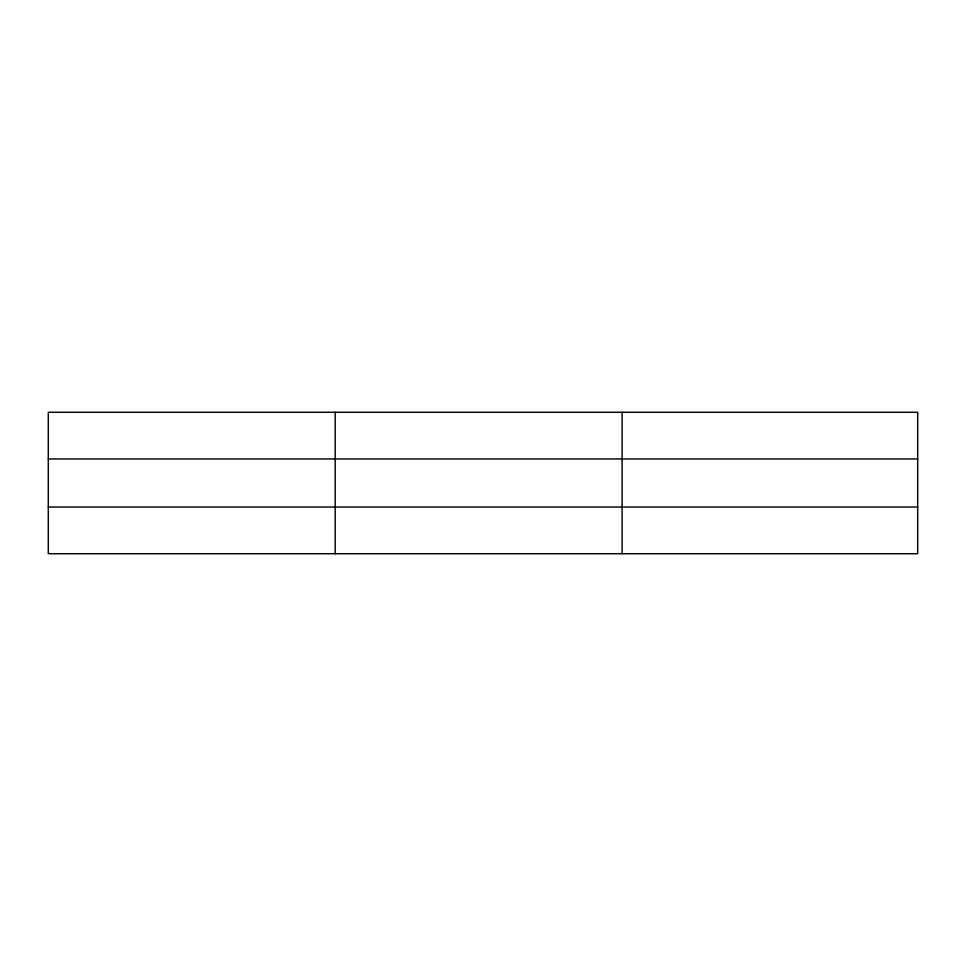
<?xml version="1.0" encoding="UTF-8"?>
<svg xmlns="http://www.w3.org/2000/svg" width="966" height="966" viewBox="0 0 966 966"><rect width="100%" height="100%" fill="white"/><g stroke="black" fill="none" stroke-linecap="round" stroke-linejoin="round"><path stroke-width="1.45" d="M335.202 412.277L335.202 553.723M622.104 412.277L622.104 553.723M917.7 507.041L917.7 553.723L48.3 553.723L48.3 412.277L917.7 412.277L917.7 507.041L48.3 507.041M48.3 458.959L917.7 458.959"/></g></svg>
